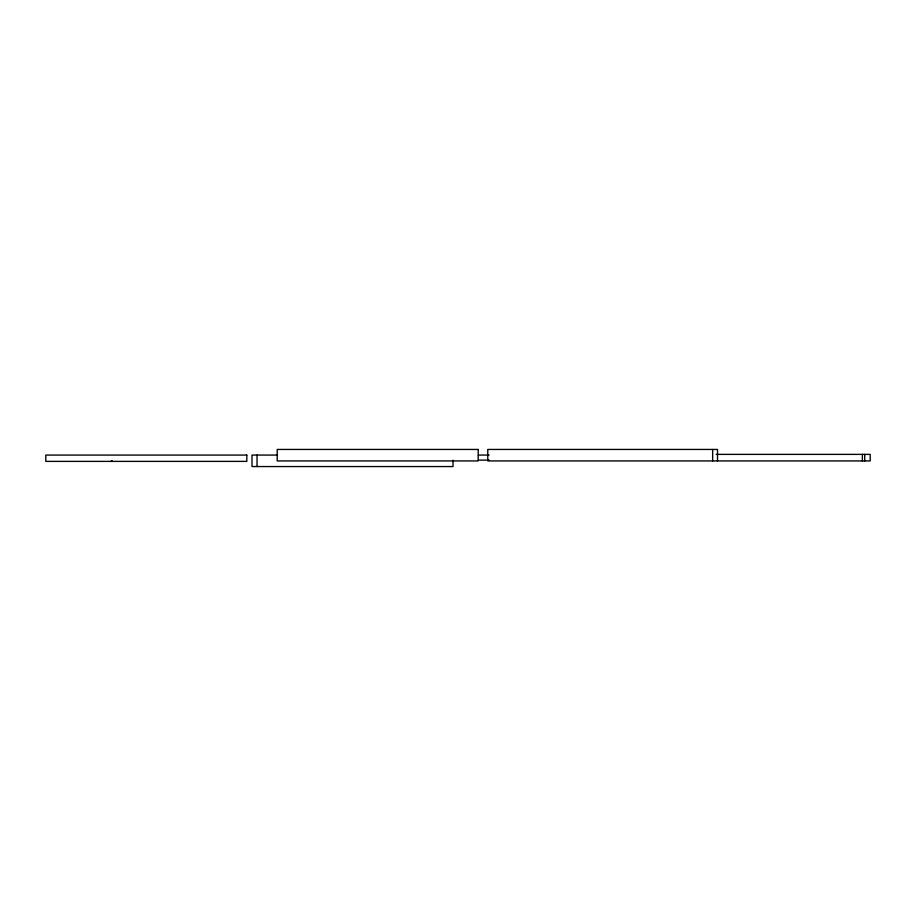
<?xml version="1.0" encoding="UTF-8"?>
<svg xmlns="http://www.w3.org/2000/svg" width="916" height="916" viewBox="0 0 916 916"><rect width="100%" height="100%" fill="white"/><g stroke="black" fill="none" stroke-linecap="round" stroke-linejoin="round"><path stroke-width="1.37" d="M716.129 454.382L870.2 454.382L870.2 460.931L487.77 460.931L487.77 449.447L717.514 449.447L717.514 460.931M277.559 455.069L252.003 455.069L252.003 466.553L453.019 466.553L453.019 460.175M478.347 455.069L489.087 455.069M478.347 460.13L489.087 460.13M111.214 460.931L112.302 460.931M864.727 454.382L864.727 460.931M862.357 454.382L862.357 460.931M712.659 449.447L712.659 460.931M257.03 455.069L257.03 466.553M478.209 449.447L277.193 449.447L277.193 460.931L478.209 460.931L478.209 449.447M246.816 455.069L45.8 455.069L45.8 461.389L246.816 461.389L246.816 455.069"/></g></svg>
